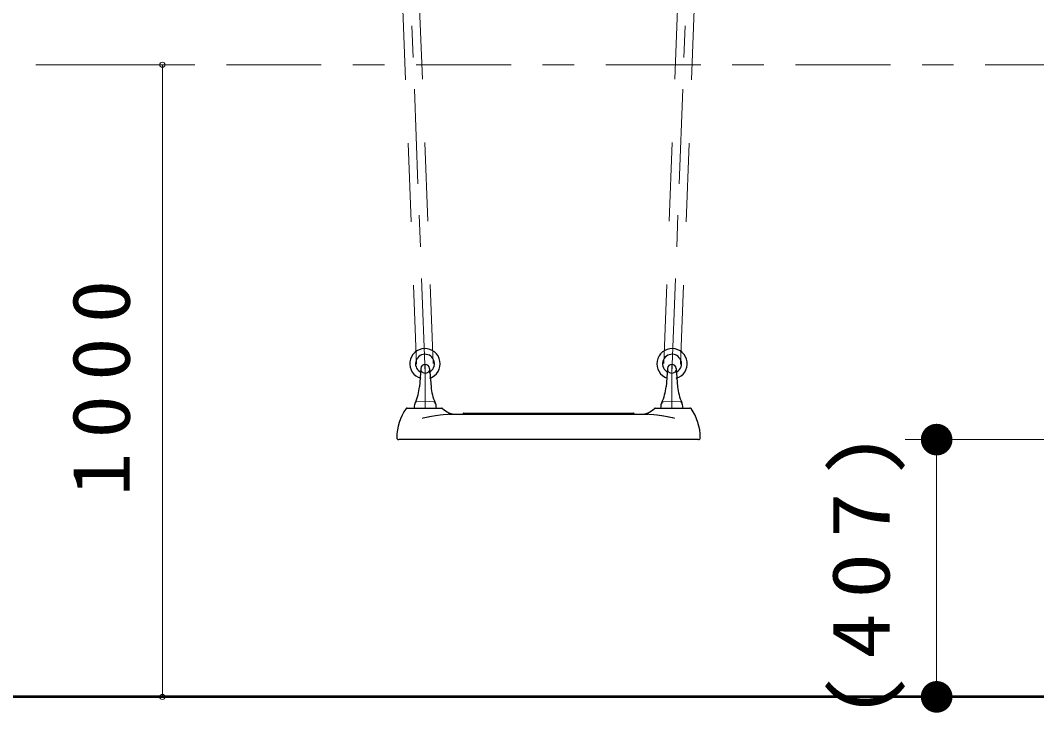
# Model space of a CAD drawing. Units: millimetres on the paper, with parts at other scales. Extents: x 197 to 617, y 140 to 437.
# Drawn here: x 245.67 to 277.82, y 212.38 to 234.28 of the extents above; entities that cross this region are included whole.
import ezdxf

# ---------------------------------------------------------------- set-up
doc = ezdxf.new("R2010")
doc.units = ezdxf.units.MM
doc.linetypes.add('USER1', pattern=[4.5, 2.5, -2])
doc.linetypes.add('USER2', pattern=[6, 3, -1, 1, -1])
doc.layers.add('線', color=2, linetype='Continuous', lineweight=25)
doc.layers.add('補助', color=2, linetype='Continuous', lineweight=13)
doc.styles.add('ＭＳ ゴシック', font='')
doc.styles.get('ＭＳ ゴシック').set_extended_font_data('MS Gothic')

# ---------------------------------------------------------------- blocks, each defined once
blk = doc.blocks.new('dimension_origin')
at = {"color": 0, "linetype": 'Continuous', "lineweight": -2}
blk.add_circle((0, 0), 1.25, dxfattribs=at)
blk = doc.blocks.new('filled_dot')
at = {"color": 0, "linetype": 'Continuous', "lineweight": -2, "const_width": 1.25}
blk.add_lwpolyline([(-0.625, 0, 1), (0.625, 0, 1)], format="xyb", close=True, dxfattribs=at)

msp = doc.modelspace()

# ---------------------------------------------------------------- linework, layer by layer
at = {"layer": '線', "color": 4, "linetype": 'USER1', "lineweight": 13}
for p, q in [((258.204, 223.407), (256.816, 259.666)), ((258.734, 223.427), (257.345, 259.686)), ((266.027, 223.427), (267.416, 259.686)), ((266.557, 223.407), (267.945, 259.666))]:
    msp.add_line(p, q, dxfattribs=at)
at = {"layer": '線', "color": 1, "linetype": 'USER2', "lineweight": 13}
for p, q in [((258.481, 223.117), (257.081, 259.676)), ((266.281, 223.117), (267.681, 259.676)), ((303.194, 232.877), (244.167, 232.877))]:
    msp.add_line(p, q, dxfattribs=at)
at = {"layer": '線', "color": 7}
for p, q in [((258.341, 223.267), (258.297, 222.687)), ((258.62, 223.267), (258.664, 222.687)), ((266.141, 223.267), (266.097, 222.687)), ((266.42, 223.267), (266.464, 222.687))]:
    msp.add_line(p, q, dxfattribs=at)
at = {"layer": '線', "linetype": 'USER2', "lineweight": 13}
for p, q in [((258.481, 222.017), (258.481, 223.397)), ((266.281, 222.017), (266.281, 223.397))]:
    msp.add_line(p, q, dxfattribs=at)
at = {"layer": '線', "color": 7, "lineweight": 13}
for p, q in [((258.213, 222.217), (258.481, 222.231)), ((258.748, 222.217), (258.481, 222.231)), ((266.013, 222.217), (266.281, 222.231)), ((266.548, 222.217), (266.281, 222.231)), ((258.807, 222.017), (258.155, 222.017)), ((265.955, 222.017), (266.607, 222.017)), ((279.241, 221.017), (273.657, 221.017)), ((274.657, 212.877), (274.657, 221.017))]:
    msp.add_line(p, q, dxfattribs=at)
at = {"layer": '線', "color": 131}
for p, q in [((257.906, 222.017), (259.003, 222.017)), ((258.716, 222.017), (258.755, 222.017)), ((259.241, 221.817), (265.52, 221.817)), ((259.681, 221.85), (259.676, 221.837)), ((259.691, 221.857), (259.791, 221.857)), ((259.791, 221.857), (264.97, 221.857)), ((264.97, 221.857), (265.071, 221.857)), ((265.085, 221.837), (265.08, 221.85)), ((265.758, 222.017), (266.855, 222.017)), ((266.006, 222.017), (266.046, 222.017)), ((267.121, 221.017), (257.641, 221.017))]:
    msp.add_line(p, q, dxfattribs=at)
at = {"layer": '線', "color": 7, "lineweight": 50}
msp.add_line((306.721, 212.877), (240.641, 212.877), dxfattribs=at)
at = {"layer": '線', "color": 7}
for centre, radius, start, end in [((258.474, 223.417), 0.48, 92.1373, 253.5957), ((258.474, 223.417), 0.48, 288.0426, 92.1373), ((266.287, 223.417), 0.48, 87.8627, 251.9574), ((266.287, 223.417), 0.48, 286.4043, 87.8627), ((258.474, 223.417), 0.3, 92.1373, 246.205), ((258.474, 223.417), 0.3, 296.528, 92.1373), ((266.287, 223.417), 0.3, 87.8627, 243.472), ((266.287, 223.417), 0.3, 293.795, 87.8627), ((258.481, 223.257), 0.14, 4.2913, 175.7087), ((266.281, 223.257), 0.14, 4.2913, 175.7087), ((256.901, 222.791), 1.4, 334.3662, 355.7087), ((260.06, 222.791), 1.4, 184.2913, 205.6338), ((264.701, 222.791), 1.4, 334.3662, 355.7087), ((267.86, 222.791), 1.4, 184.2913, 205.6338), ((258.465, 222.041), 0.335, 154.3662, 180), ((258.496, 222.041), 0.335, 0, 24.9727), ((266.265, 222.041), 0.335, 155.0273, 180), ((266.296, 222.041), 0.335, 0, 25.6338)]:
    msp.add_arc(centre, radius, start, end, dxfattribs=at)
at = {"layer": '線', "color": 7, "linetype": 'USER1', "lineweight": 13}
for centre in [(258.481, 223.257), (266.281, 223.257)]:
    msp.add_arc(centre, 0.14, 175.7087, 4.2913, dxfattribs=at)
at = {"layer": '線', "color": 7, "lineweight": 13}
for centre, radius, start, end in [((258.216, 222.157), 0.06, 90, 155.0273), ((258.745, 222.157), 0.06, 24.9727, 90), ((266.016, 222.157), 0.06, 90, 155.0273), ((266.545, 222.157), 0.06, 24.9727, 90), ((258.155, 222.041), 0.024, 180, 270), ((258.807, 222.041), 0.024, 270, 0), ((265.955, 222.041), 0.024, 180, 270), ((266.607, 222.041), 0.024, 270, 0)]:
    msp.add_arc(centre, radius, start, end, dxfattribs=at)
at = {"layer": '線', "color": 131}
for centre, radius, start, end in [((259.181, 221.077), 1.6, 144.7656, 180), ((257.906, 221.977), 0.04, 90, 144.7656), ((259.003, 221.977), 0.04, 43.4325, 90), ((259.468, 222.417), 0.6, 223.4325, 270), ((259.648, 221.847), 0.03, 270, 340), ((259.691, 221.847), 0.01, 90, 160), ((265.071, 221.847), 0.01, 20, 90), ((265.113, 221.847), 0.03, 200, 270), ((265.293, 222.417), 0.6, 270, 316.5675), ((265.758, 221.977), 0.04, 90, 136.5675), ((266.855, 221.977), 0.04, 35.2344, 90), ((265.581, 221.077), 1.6, 0, 35.2344), ((257.641, 221.077), 0.06, 180, 270), ((267.121, 221.077), 0.06, 270, 0)]:
    msp.add_arc(centre, radius, start, end, dxfattribs=at)
at = {"layer": '線', "color": 131, "lineweight": 13}
for points, knots in [([(259.241, 221.817), (259.239, 221.817), (259.236, 221.817), (259.234, 221.817), (259.232, 221.817), (259.229, 221.817), (259.227, 221.817), (259.225, 221.817), (259.222, 221.817), (259.22, 221.817), (259.218, 221.817), (259.215, 221.817), (259.213, 221.817), (259.211, 221.817), (259.208, 221.817), (259.206, 221.816), (259.204, 221.816), (259.201, 221.816), (259.199, 221.816), (259.197, 221.816), (259.195, 221.816), (259.192, 221.816), (259.19, 221.816), (259.188, 221.816), (259.185, 221.816), (259.183, 221.816), (259.181, 221.816), (259.178, 221.816), (259.176, 221.816), (259.174, 221.815), (259.171, 221.815), (259.169, 221.815), (259.167, 221.815), (259.164, 221.815), (259.162, 221.815), (259.16, 221.815), (259.157, 221.815), (259.155, 221.815), (259.153, 221.814), (259.15, 221.814), (259.148, 221.814), (259.146, 221.814), (259.144, 221.814), (259.141, 221.814), (259.139, 221.814), (259.137, 221.814), (259.134, 221.813), (259.132, 221.813), (259.13, 221.813), (259.127, 221.813), (259.125, 221.813), (259.123, 221.813), (259.12, 221.813), (259.118, 221.812), (259.116, 221.812), (259.113, 221.812), (259.111, 221.812), (259.109, 221.812), (259.106, 221.812), (259.104, 221.811), (259.102, 221.811), (259.1, 221.811), (259.097, 221.811), (259.095, 221.811), (259.093, 221.81), (259.09, 221.81), (259.088, 221.81), (259.086, 221.81), (259.083, 221.81), (259.081, 221.81), (259.079, 221.809), (259.076, 221.809), (259.074, 221.809), (259.072, 221.809), (259.069, 221.809), (259.067, 221.808), (259.065, 221.808), (259.063, 221.808), (259.06, 221.808), (259.058, 221.807), (259.056, 221.807), (259.053, 221.807), (259.051, 221.807), (259.049, 221.807), (259.046, 221.806), (259.044, 221.806), (259.042, 221.806), (259.039, 221.806), (259.037, 221.805), (259.035, 221.805), (259.033, 221.805)], [0, 0, 0, 0, 1, 1, 1, 2, 2, 2, 3, 3, 3, 4, 4, 4, 5, 5, 5, 6, 6, 6, 7, 7, 7, 8, 8, 8, 9, 9, 9, 10, 10, 10, 11, 11, 11, 12, 12, 12, 13, 13, 13, 14, 14, 14, 15, 15, 15, 16, 16, 16, 17, 17, 17, 18, 18, 18, 19, 19, 19, 20, 20, 20, 21, 21, 21, 22, 22, 22, 23, 23, 23, 24, 24, 24, 25, 25, 25, 26, 26, 26, 27, 27, 27, 28, 28, 28, 29, 29, 29, 30, 30, 30, 30]), ([(265.729, 221.805), (265.726, 221.805), (265.724, 221.805), (265.722, 221.806), (265.719, 221.806), (265.717, 221.806), (265.715, 221.806), (265.713, 221.807), (265.71, 221.807), (265.708, 221.807), (265.706, 221.807), (265.703, 221.807), (265.701, 221.808), (265.699, 221.808), (265.696, 221.808), (265.694, 221.808), (265.692, 221.809), (265.689, 221.809), (265.687, 221.809), (265.685, 221.809), (265.683, 221.809), (265.68, 221.81), (265.678, 221.81), (265.676, 221.81), (265.673, 221.81), (265.671, 221.81), (265.669, 221.81), (265.666, 221.811), (265.664, 221.811), (265.662, 221.811), (265.659, 221.811), (265.657, 221.811), (265.655, 221.812), (265.652, 221.812), (265.65, 221.812), (265.648, 221.812), (265.646, 221.812), (265.643, 221.812), (265.641, 221.813), (265.639, 221.813), (265.636, 221.813), (265.634, 221.813), (265.632, 221.813), (265.629, 221.813), (265.627, 221.813), (265.625, 221.814), (265.622, 221.814), (265.62, 221.814), (265.618, 221.814), (265.615, 221.814), (265.613, 221.814), (265.611, 221.814), (265.608, 221.814), (265.606, 221.815), (265.604, 221.815), (265.602, 221.815), (265.599, 221.815), (265.597, 221.815), (265.595, 221.815), (265.592, 221.815), (265.59, 221.815), (265.588, 221.815), (265.585, 221.816), (265.583, 221.816), (265.581, 221.816), (265.578, 221.816), (265.576, 221.816), (265.574, 221.816), (265.571, 221.816), (265.569, 221.816), (265.567, 221.816), (265.564, 221.816), (265.562, 221.816), (265.56, 221.816), (265.557, 221.816), (265.555, 221.816), (265.553, 221.817), (265.551, 221.817), (265.548, 221.817), (265.546, 221.817), (265.544, 221.817), (265.541, 221.817), (265.539, 221.817), (265.537, 221.817), (265.534, 221.817), (265.532, 221.817), (265.53, 221.817), (265.527, 221.817), (265.525, 221.817), (265.523, 221.817), (265.52, 221.817)], [0, 0, 0, 0, 1, 1, 1, 2, 2, 2, 3, 3, 3, 4, 4, 4, 5, 5, 5, 6, 6, 6, 7, 7, 7, 8, 8, 8, 9, 9, 9, 10, 10, 10, 11, 11, 11, 12, 12, 12, 13, 13, 13, 14, 14, 14, 15, 15, 15, 16, 16, 16, 17, 17, 17, 18, 18, 18, 19, 19, 19, 20, 20, 20, 21, 21, 21, 22, 22, 22, 23, 23, 23, 24, 24, 24, 25, 25, 25, 26, 26, 26, 27, 27, 27, 28, 28, 28, 29, 29, 29, 30, 30, 30, 30]), ([(259.033, 221.805), (259.029, 221.805), (259.026, 221.804), (259.023, 221.804), (259.019, 221.804), (259.016, 221.803), (259.013, 221.803), (259.01, 221.803), (259.006, 221.802), (259.003, 221.802), (259, 221.802), (258.996, 221.801), (258.993, 221.801), (258.99, 221.8), (258.986, 221.8), (258.983, 221.8), (258.98, 221.799), (258.977, 221.799), (258.973, 221.798), (258.97, 221.798), (258.967, 221.798), (258.963, 221.797), (258.96, 221.797), (258.957, 221.796), (258.954, 221.796), (258.95, 221.796), (258.947, 221.795), (258.944, 221.795), (258.94, 221.794), (258.937, 221.794), (258.934, 221.794), (258.931, 221.793), (258.927, 221.793), (258.924, 221.792), (258.921, 221.792), (258.917, 221.791), (258.914, 221.791), (258.911, 221.79), (258.908, 221.79), (258.904, 221.79), (258.901, 221.789), (258.898, 221.789), (258.895, 221.788), (258.891, 221.788), (258.888, 221.787), (258.885, 221.787), (258.881, 221.786), (258.878, 221.786), (258.875, 221.785), (258.872, 221.785), (258.868, 221.784), (258.865, 221.784), (258.862, 221.783), (258.858, 221.783), (258.855, 221.782), (258.852, 221.782), (258.849, 221.781), (258.845, 221.781), (258.842, 221.781), (258.839, 221.78), (258.836, 221.78), (258.832, 221.779), (258.829, 221.778), (258.826, 221.778), (258.822, 221.777), (258.819, 221.777), (258.816, 221.776), (258.813, 221.776), (258.809, 221.775), (258.806, 221.775), (258.803, 221.774), (258.8, 221.774), (258.796, 221.773), (258.793, 221.773), (258.79, 221.772), (258.787, 221.772), (258.783, 221.771), (258.78, 221.771), (258.777, 221.77), (258.773, 221.77), (258.77, 221.769), (258.767, 221.768), (258.764, 221.768), (258.76, 221.767), (258.757, 221.767), (258.754, 221.766), (258.751, 221.766), (258.747, 221.765), (258.744, 221.765), (258.741, 221.764), (258.738, 221.763), (258.734, 221.763), (258.731, 221.762), (258.728, 221.762), (258.724, 221.761), (258.721, 221.761), (258.718, 221.76), (258.715, 221.759), (258.711, 221.759), (258.708, 221.758), (258.705, 221.758), (258.702, 221.757), (258.698, 221.757), (258.695, 221.756), (258.692, 221.755), (258.689, 221.755), (258.685, 221.754), (258.682, 221.754), (258.679, 221.753), (258.676, 221.752), (258.672, 221.752), (258.669, 221.751), (258.666, 221.751), (258.663, 221.75), (258.659, 221.749), (258.656, 221.749), (258.653, 221.748), (258.65, 221.748), (258.646, 221.747), (258.643, 221.746), (258.64, 221.746), (258.637, 221.745), (258.633, 221.745), (258.63, 221.744), (258.627, 221.743), (258.624, 221.743), (258.62, 221.742), (258.617, 221.741), (258.614, 221.741), (258.611, 221.74), (258.607, 221.74), (258.604, 221.739), (258.601, 221.738), (258.598, 221.738), (258.594, 221.737), (258.591, 221.736), (258.588, 221.736), (258.585, 221.735), (258.581, 221.735), (258.578, 221.734), (258.575, 221.733), (258.572, 221.733), (258.568, 221.732), (258.565, 221.731), (258.562, 221.731), (258.559, 221.73), (258.555, 221.729), (258.552, 221.729), (258.549, 221.728), (258.546, 221.727), (258.542, 221.727), (258.539, 221.726), (258.536, 221.725), (258.533, 221.725), (258.529, 221.724), (258.526, 221.723), (258.523, 221.723), (258.52, 221.722), (258.516, 221.721), (258.513, 221.721), (258.51, 221.72), (258.507, 221.719), (258.503, 221.719), (258.5, 221.718), (258.497, 221.717), (258.494, 221.717), (258.49, 221.716), (258.487, 221.715), (258.484, 221.715), (258.481, 221.714), (258.477, 221.713), (258.474, 221.713), (258.471, 221.712), (258.468, 221.711), (258.464, 221.711), (258.461, 221.71), (258.458, 221.709), (258.455, 221.709), (258.452, 221.708), (258.448, 221.707), (258.445, 221.707), (258.442, 221.706), (258.439, 221.705), (258.435, 221.705), (258.432, 221.704), (258.429, 221.703), (258.426, 221.702), (258.422, 221.702), (258.419, 221.701), (258.416, 221.7), (258.413, 221.7), (258.409, 221.699), (258.406, 221.698), (258.403, 221.698), (258.4, 221.697), (258.396, 221.696), (258.393, 221.695), (258.39, 221.695), (258.387, 221.694)], [0, 0, 0, 0, 1, 1, 1, 2, 2, 2, 3, 3, 3, 4, 4, 4, 5, 5, 5, 6, 6, 6, 7, 7, 7, 8, 8, 8, 9, 9, 9, 10, 10, 10, 11, 11, 11, 12, 12, 12, 13, 13, 13, 14, 14, 14, 15, 15, 15, 16, 16, 16, 17, 17, 17, 18, 18, 18, 19, 19, 19, 20, 20, 20, 21, 21, 21, 22, 22, 22, 23, 23, 23, 24, 24, 24, 25, 25, 25, 26, 26, 26, 27, 27, 27, 28, 28, 28, 29, 29, 29, 30, 30, 30, 31, 31, 31, 32, 32, 32, 33, 33, 33, 34, 34, 34, 35, 35, 35, 36, 36, 36, 37, 37, 37, 38, 38, 38, 39, 39, 39, 40, 40, 40, 41, 41, 41, 42, 42, 42, 43, 43, 43, 44, 44, 44, 45, 45, 45, 46, 46, 46, 47, 47, 47, 48, 48, 48, 49, 49, 49, 50, 50, 50, 51, 51, 51, 52, 52, 52, 53, 53, 53, 54, 54, 54, 55, 55, 55, 56, 56, 56, 57, 57, 57, 58, 58, 58, 59, 59, 59, 60, 60, 60, 61, 61, 61, 62, 62, 62, 63, 63, 63, 64, 64, 64, 65, 65, 65, 66, 66, 66, 66]), ([(266.374, 221.694), (266.371, 221.695), (266.368, 221.695), (266.365, 221.696), (266.362, 221.697), (266.358, 221.698), (266.355, 221.698), (266.352, 221.699), (266.349, 221.7), (266.345, 221.7), (266.342, 221.701), (266.339, 221.702), (266.336, 221.702), (266.332, 221.703), (266.329, 221.704), (266.326, 221.705), (266.323, 221.705), (266.319, 221.706), (266.316, 221.707), (266.313, 221.707), (266.31, 221.708), (266.307, 221.709), (266.303, 221.709), (266.3, 221.71), (266.297, 221.711), (266.294, 221.711), (266.29, 221.712), (266.287, 221.713), (266.284, 221.713), (266.281, 221.714), (266.277, 221.715), (266.274, 221.715), (266.271, 221.716), (266.268, 221.717), (266.264, 221.717), (266.261, 221.718), (266.258, 221.719), (266.255, 221.719), (266.251, 221.72), (266.248, 221.721), (266.245, 221.721), (266.242, 221.722), (266.238, 221.723), (266.235, 221.723), (266.232, 221.724), (266.229, 221.725), (266.225, 221.725), (266.222, 221.726), (266.219, 221.727), (266.216, 221.727), (266.212, 221.728), (266.209, 221.729), (266.206, 221.729), (266.203, 221.73), (266.199, 221.731), (266.196, 221.731), (266.193, 221.732), (266.19, 221.733), (266.187, 221.733), (266.183, 221.734), (266.18, 221.735), (266.177, 221.735), (266.174, 221.736), (266.17, 221.736), (266.167, 221.737), (266.164, 221.738), (266.16, 221.738), (266.157, 221.739), (266.154, 221.74), (266.151, 221.74), (266.148, 221.741), (266.144, 221.741), (266.141, 221.742), (266.138, 221.743), (266.134, 221.743), (266.131, 221.744), (266.128, 221.745), (266.125, 221.745), (266.121, 221.746), (266.118, 221.746), (266.115, 221.747), (266.112, 221.748), (266.108, 221.748), (266.105, 221.749), (266.102, 221.749), (266.099, 221.75), (266.095, 221.751), (266.092, 221.751), (266.089, 221.752), (266.086, 221.752), (266.082, 221.753), (266.079, 221.754), (266.076, 221.754), (266.073, 221.755), (266.069, 221.755), (266.066, 221.756), (266.063, 221.757), (266.06, 221.757), (266.056, 221.758), (266.053, 221.758), (266.05, 221.759), (266.047, 221.759), (266.043, 221.76), (266.04, 221.761), (266.037, 221.761), (266.034, 221.762), (266.03, 221.762), (266.027, 221.763), (266.024, 221.763), (266.02, 221.764), (266.017, 221.765), (266.014, 221.765), (266.011, 221.766), (266.007, 221.766), (266.004, 221.767), (266.001, 221.767), (265.998, 221.768), (265.994, 221.768), (265.991, 221.769), (265.988, 221.77), (265.985, 221.77), (265.981, 221.771), (265.978, 221.771), (265.975, 221.772), (265.971, 221.772), (265.968, 221.773), (265.965, 221.773), (265.962, 221.774), (265.958, 221.774), (265.955, 221.775), (265.952, 221.775), (265.949, 221.776), (265.945, 221.776), (265.942, 221.777), (265.939, 221.777), (265.936, 221.778), (265.932, 221.778), (265.929, 221.779), (265.926, 221.78), (265.922, 221.78), (265.919, 221.781), (265.916, 221.781), (265.913, 221.781), (265.909, 221.782), (265.906, 221.782), (265.903, 221.783), (265.9, 221.783), (265.896, 221.784), (265.893, 221.784), (265.89, 221.785), (265.886, 221.785), (265.883, 221.786), (265.88, 221.786), (265.877, 221.787), (265.873, 221.787), (265.87, 221.788), (265.867, 221.788), (265.863, 221.789), (265.86, 221.789), (265.857, 221.79), (265.854, 221.79), (265.85, 221.79), (265.847, 221.791), (265.844, 221.791), (265.841, 221.792), (265.837, 221.792), (265.834, 221.793), (265.831, 221.793), (265.827, 221.794), (265.824, 221.794), (265.821, 221.794), (265.818, 221.795), (265.814, 221.795), (265.811, 221.796), (265.808, 221.796), (265.804, 221.796), (265.801, 221.797), (265.798, 221.797), (265.795, 221.798), (265.791, 221.798), (265.788, 221.798), (265.785, 221.799), (265.781, 221.799), (265.778, 221.8), (265.775, 221.8), (265.772, 221.8), (265.768, 221.801), (265.765, 221.801), (265.762, 221.802), (265.758, 221.802), (265.755, 221.802), (265.752, 221.803), (265.748, 221.803), (265.745, 221.803), (265.742, 221.804), (265.739, 221.804), (265.735, 221.804), (265.732, 221.805), (265.729, 221.805)], [0, 0, 0, 0, 1, 1, 1, 2, 2, 2, 3, 3, 3, 4, 4, 4, 5, 5, 5, 6, 6, 6, 7, 7, 7, 8, 8, 8, 9, 9, 9, 10, 10, 10, 11, 11, 11, 12, 12, 12, 13, 13, 13, 14, 14, 14, 15, 15, 15, 16, 16, 16, 17, 17, 17, 18, 18, 18, 19, 19, 19, 20, 20, 20, 21, 21, 21, 22, 22, 22, 23, 23, 23, 24, 24, 24, 25, 25, 25, 26, 26, 26, 27, 27, 27, 28, 28, 28, 29, 29, 29, 30, 30, 30, 31, 31, 31, 32, 32, 32, 33, 33, 33, 34, 34, 34, 35, 35, 35, 36, 36, 36, 37, 37, 37, 38, 38, 38, 39, 39, 39, 40, 40, 40, 41, 41, 41, 42, 42, 42, 43, 43, 43, 44, 44, 44, 45, 45, 45, 46, 46, 46, 47, 47, 47, 48, 48, 48, 49, 49, 49, 50, 50, 50, 51, 51, 51, 52, 52, 52, 53, 53, 53, 54, 54, 54, 55, 55, 55, 56, 56, 56, 57, 57, 57, 58, 58, 58, 59, 59, 59, 60, 60, 60, 61, 61, 61, 62, 62, 62, 63, 63, 63, 64, 64, 64, 65, 65, 65, 66, 66, 66, 66])]:
    msp.add_open_spline(points, degree=3, knots=knots, dxfattribs=at)
at = {"layer": '補助'}
for p, q in [((246.167, 232.877), (251.167, 232.877)), ((250.167, 232.877), (250.167, 212.877)), ((246.167, 212.877), (251.167, 212.877))]:
    msp.add_line(p, q, dxfattribs=at)

# ---------------------------------------------------------------- block references
at = {"layer": '線', "color": 7, "lineweight": 13, "xscale": 0.4, "yscale": 0.4}
for p, rotation in [((274.657, 221.017), 270), ((274.657, 212.877), 90)]:
    msp.add_blockref('filled_dot', p, dxfattribs=dict(at, rotation=rotation))
at = {"layer": '補助', "xscale": 0.0667, "yscale": 0.0667}
for p, rotation in [((250.167, 232.877), 270), ((250.167, 212.877), 90)]:
    msp.add_blockref('dimension_origin', p, dxfattribs=dict(at, rotation=rotation))

# ---------------------------------------------------------------- texts
at = {"layer": '線', "color": 7, "insert": (273.657, 216.947), "char_height": 1.833, "attachment_point": 8, "rotation": 90, "style": 'ＭＳ ゴシック'}
msp.add_mtext('\\T1.33;\\W1.15;(407)', dxfattribs=at)
at = {"layer": '補助', "insert": (249.167, 222.877), "char_height": 1.833, "attachment_point": 8, "rotation": 90, "style": 'ＭＳ ゴシック'}
msp.add_mtext('\\T1.33;\\W1.1;1000', dxfattribs=at)

doc.saveas('drawing.dxf')
